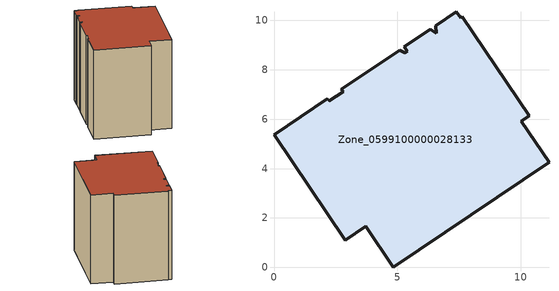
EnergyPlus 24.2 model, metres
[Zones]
Zone_0599100000028133
 floor ground (C_G): 6.58,9.49 6.55,9.78 7.39,10.35 7.56,10.1 7.63,10.15 10.35,6.14 10.02,5.91 11.14,4.25 4.84,0 3.72,1.66 2.89,1.1 0,5.36 2.17,6.82 2.24,6.75 2.8,7.1 2.73,7.21 5.09,8.8 5.3,8.68 5.4,8.74 5.28,8.93 6.33,9.64 z0
 wall outside (C_F): 11.14,4.25 10.02,5.91 10.35,6.14 7.63,10.15 7.56,10.1 7.39,10.35 6.55,9.78 6.58,9.49 6.33,9.64 5.28,8.93 5.4,8.74 5.3,8.68 5.09,8.8 2.73,7.21 2.8,7.1 2.24,6.75 2.17,6.82 0,5.36 2.89,1.1 3.72,1.66 4.84,0 11.14,4.25 z0:8.43
 roof outside (C_R): 6.55,9.78 6.58,9.49 6.33,9.64 5.28,8.93 5.4,8.74 5.3,8.68 5.09,8.8 2.73,7.21 2.8,7.1 2.24,6.75 2.17,6.82 0,5.36 2.89,1.1 3.72,1.66 4.84,0 11.14,4.25 10.02,5.91 10.35,6.14 7.63,10.15 7.56,10.1 7.39,10.35 z8.43
[BUILDING]
Pand.0599100000028133: North Axis=0; Terrain=City; Loads Convergence Tolerance Value=0.04; Temperature Convergence Tolerance Value=0.4; Solar Distribution=FullExterior; Maximum Number of Warmup Days=25; Minimum Number of Warmup Days=1
[Site:Location]
Rotterdam.The.Hague.AP_ZH_NLD Design_Conditions: Latitude=51.96; Longitude=4.45; Time Zone=1; Elevation=-4.5
[SITE:GROUNDTEMPERATURE:BUILDINGSURFACE]
18, 18, 18, 18, 18, 18, 18, 18, 18, 18, 18, 18
[MATERIAL] Thermal Absorptance=0.9; Solar Absorptance=0.7; Visible Absorptance=0.7
Name | Roughness | Thickness | Conductivity | Density | Specific Heat
G.TC.1975-1991 | MediumSmooth | 0.15 | 0.288461 | 540 | 1210
F.TC.1975-1991 | Rough | 0.3 | 0.230769 | 1920 | 840
R.TC.1975-1991 | MediumRough | 0.2 | 0.153846 | 1500 | 1000
[CONSTRUCTION]
C_G: G.TC.1975-1991
C_F: F.TC.1975-1991
C_R: R.TC.1975-1991
[ZONE]
Zone_0599100000028133: Type=1; Multiplier=1; Ceiling Height=Autocalculate; Volume=Autocalculate; Floor Area=autocalculate; Part of Total Floor Area=Yes
[ZONEINFILTRATION:DESIGNFLOWRATE]
Infil_Zone_0599100000028133: Zone or ZoneList or Space or SpaceList=Zone_0599100000028133; Schedule=AlwaysOn; Design Flow Rate Calculation Method=Flow/Area; Flow Rate per Floor Area=0.003; Constant Term Coefficient=1; Temperature Term Coefficient=0; Velocity Term Coefficient=0; Velocity Squared Term Coefficient=0
[HVACTEMPLATE:ZONE:IDEALLOADSAIRSYSTEM]
Zone_0599100000028133: Maximum Heating Supply Air Temperature=50; Minimum Cooling Supply Air Temperature=13; Maximum Heating Supply Air Humidity Ratio=0.0156; Minimum Cooling Supply Air Humidity Ratio=0.0077; Heating Limit=NoLimit; Cooling Limit=NoLimit; Dehumidification Control Type=ConstantSensibleHeatRatio; Cooling Sensible Heat Ratio=0.7; Dehumidification Setpoint=60; Humidification Control Type=None; Humidification Setpoint=30; Outdoor Air Method=None; Outdoor Air Flow Rate per Person=0.00944; Outdoor Air Flow Rate per Zone Floor Area=0; Outdoor Air Flow Rate per Zone=0; Demand Controlled Ventilation Type=None; Outdoor Air Economizer Type=NoEconomizer; Heat Recovery Type=None; Sensible Heat Recovery Effectiveness=0.7; Latent Heat Recovery Effectiveness=0.65
[ZONECONTROL:THERMOSTAT]
ThermostatControl_Zone_0599100000028133: Zone or ZoneList=Zone_0599100000028133; Control Type Schedule=DualSetpointControlType; Control 1=Thermostat_Zone_0599100000028133; Temperature Difference Between Cutout And Setpoint=0
[THERMOSTATSETPOINT:DUALSETPOINT]
Thermostat_Zone_0599100000028133: Heating Setpoint Temperature Schedule=HeatingSetpoint_Zone_0599100000028133; Cooling Setpoint Temperature Schedule=CoolingSetpoint_Zone_0599100000028133
[SCHEDULE:COMPACT]
HeatingSetpoint_Zone_0599100000028133: Through: 12/31, For: AllDays, Until: 24:00, 21
CoolingSetpoint_Zone_0599100000028133: Through: 12/31, For: AllDays, Until: 24:00, 24
DualSetpointControlType: Through: 12/31, For: AllDays, Until: 24:00, 4
AlwaysOn: Through: 12/31, For: AllDays, Until: 24:00, 1
